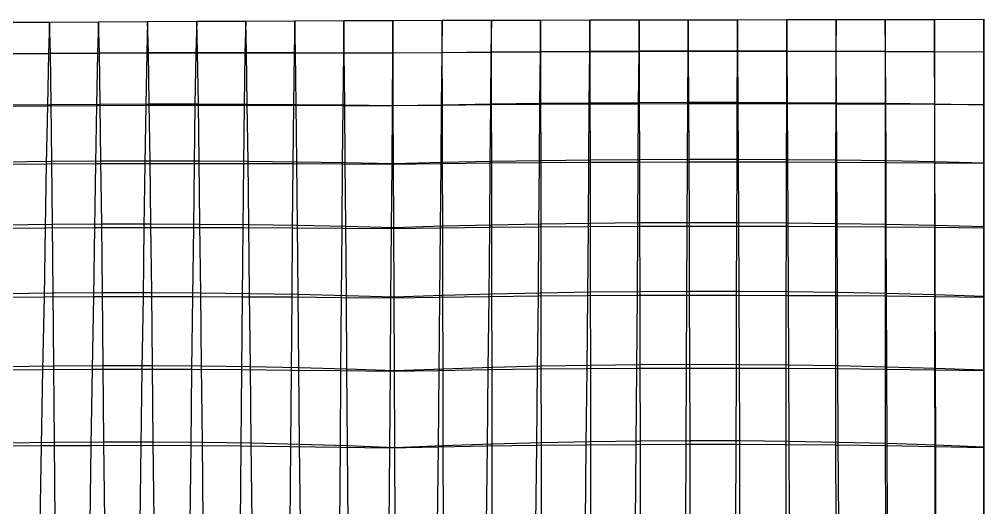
# Model space of a CAD drawing. Extents: x -429 to 429, y -1 to 209.
# Drawn here: x -40.07 to -0.01, y 188.8 to 209.07 of the extents above; entities that cross this region are included whole.
import ezdxf

# ---------------------------------------------------------------- set-up
doc = ezdxf.new("R2010")
doc.units = 0

msp = doc.modelspace()

# ---------------------------------------------------------------- linework, layer by layer
at = {"layer": 'default', "color": 5, "linetype": 'CONTINUOUS'}
for p, q in [((-40.851, 208.95, 1.682), (-38.813, 208.96, 1.542)), ((-38.813, 208.96, 1.542), (-38.858, 207.657, 1.017)), ((-38.813, 208.96, 1.542), (-36.775, 208.97, 1.402)), ((-36.775, 208.97, 1.402), (-36.819, 207.668, 0.867)), ((-36.775, 208.97, 1.402), (-34.738, 208.98, 1.261)), ((-34.738, 208.98, 1.261), (-34.778, 207.677, 0.736)), ((-34.738, 208.98, 1.261), (-32.7, 208.99, 1.121)), ((-32.7, 208.99, 1.121), (-32.736, 207.682, 0.623)), ((-32.7, 208.99, 1.121), (-30.662, 209, 0.981)), ((-30.662, 209, 0.981), (-30.694, 207.686, 0.528)), ((-30.662, 209, 0.981), (-28.624, 209.01, 0.841)), ((-28.624, 209.01, 0.841), (-28.65, 207.687, 0.451)), ((-28.624, 209.01, 0.841), (-26.586, 209.02, 0.701)), ((-26.586, 209.02, 0.701), (-26.606, 207.685, 0.392)), ((-26.586, 209.02, 0.701), (-24.548, 209.03, 0.561)), ((-24.548, 209.03, 0.561), (-24.562, 207.681, 0.352)), ((-24.548, 209.03, 0.561), (-24.562, 207.681, 0.352)), ((-24.548, 209.03, 0.561), (-22.503, 209.034, 0.514)), ((-22.503, 209.034, 0.514), (-22.52, 207.698, 0.205)), ((-22.503, 209.034, 0.514), (-20.458, 209.038, 0.467)), ((-20.458, 209.038, 0.467), (-20.476, 207.713, 0.077)), ((-20.458, 209.038, 0.467), (-18.413, 209.041, 0.421)), ((-18.413, 209.041, 0.421), (-18.432, 207.725, -0.034)), ((-18.413, 209.041, 0.421), (-16.368, 209.045, 0.374)), ((-16.368, 209.045, 0.374), (-16.386, 207.735, -0.126)), ((-16.368, 209.045, 0.374), (-14.323, 209.048, 0.327)), ((-14.323, 209.048, 0.327), (-14.34, 207.742, -0.2)), ((-14.323, 209.048, 0.327), (-12.278, 209.052, 0.28)), ((-12.278, 209.052, 0.28), (-12.293, 207.747, -0.256)), ((-12.278, 209.052, 0.28), (-10.233, 209.055, 0.234)), ((-10.233, 209.055, 0.234), (-10.246, 207.749, -0.294)), ((-10.233, 209.055, 0.234), (-8.188, 209.059, 0.187)), ((-8.188, 209.059, 0.187), (-8.198, 207.749, -0.313)), ((-8.188, 209.059, 0.187), (-6.143, 209.063, 0.14)), ((-6.143, 209.063, 0.14), (-6.151, 207.746, -0.314)), ((-6.143, 209.063, 0.14), (-4.098, 209.066, 0.093)), ((-4.098, 209.066, 0.093), (-4.103, 207.741, -0.298)), ((-4.098, 209.066, 0.093), (-2.053, 209.07, 0.047)), ((-2.053, 209.07, 0.047), (-2.055, 207.733, -0.263)), ((-2.053, 209.07, 0.047), (-0.008, 209.073)), ((-0.008, 209.073), (-0.008, 207.722, -0.21)), ((-40.896, 207.644, 1.184), (-38.858, 207.657, 1.017)), ((-38.858, 207.657, 1.017), (-38.905, 205.487, 0.537)), ((-38.858, 207.657, 1.017), (-36.819, 207.668, 0.867)), ((-36.819, 207.668, 0.867), (-36.863, 205.498, 0.382)), ((-36.819, 207.668, 0.867), (-34.778, 207.677, 0.736)), ((-34.778, 207.677, 0.736), (-34.819, 205.505, 0.256)), ((-34.778, 207.677, 0.736), (-32.736, 207.682, 0.623)), ((-32.736, 207.682, 0.623), (-32.773, 205.509, 0.16)), ((-32.736, 207.682, 0.623), (-30.694, 207.686, 0.528)), ((-30.694, 207.686, 0.528), (-30.726, 205.51, 0.093)), ((-30.694, 207.686, 0.528), (-28.65, 207.687, 0.451)), ((-28.65, 207.687, 0.451), (-28.678, 205.507, 0.055)), ((-28.65, 207.687, 0.451), (-26.606, 207.685, 0.392)), ((-26.606, 207.685, 0.392), (-26.63, 205.5, 0.047)), ((-26.606, 207.685, 0.392), (-24.562, 207.681, 0.352)), ((-24.562, 207.681, 0.352), (-24.582, 205.491, 0.069)), ((-24.562, 207.681, 0.352), (-24.582, 205.491, 0.069)), ((-24.562, 207.681, 0.352), (-22.52, 207.698, 0.205)), ((-22.52, 207.698, 0.205), (-22.542, 205.513, -0.14)), ((-22.52, 207.698, 0.205), (-20.476, 207.713, 0.077)), ((-20.476, 207.713, 0.077), (-20.499, 205.532, -0.319)), ((-20.476, 207.713, 0.077), (-18.432, 207.725, -0.034)), ((-18.432, 207.725, -0.034), (-18.454, 205.547, -0.469)), ((-18.432, 207.725, -0.034), (-16.386, 207.735, -0.126)), ((-16.386, 207.735, -0.126), (-16.407, 205.559, -0.59)), ((-16.386, 207.735, -0.126), (-14.34, 207.742, -0.2)), ((-14.34, 207.742, -0.2), (-14.358, 205.568, -0.681)), ((-14.34, 207.742, -0.2), (-12.293, 207.747, -0.256)), ((-12.293, 207.747, -0.256), (-12.308, 205.573, -0.743)), ((-12.293, 207.747, -0.256), (-10.246, 207.749, -0.294)), ((-10.246, 207.749, -0.294), (-10.258, 205.574, -0.775)), ((-10.246, 207.749, -0.294), (-8.198, 207.749, -0.313)), ((-8.198, 207.749, -0.313), (-8.207, 205.572, -0.778)), ((-8.198, 207.749, -0.313), (-6.151, 207.746, -0.314)), ((-6.151, 207.746, -0.314), (-6.156, 205.567, -0.751)), ((-6.151, 207.746, -0.314), (-4.103, 207.741, -0.298)), ((-4.103, 207.741, -0.298), (-4.106, 205.558, -0.694)), ((-4.103, 207.741, -0.298), (-2.055, 207.733, -0.263)), ((-2.055, 207.733, -0.263), (-2.056, 205.546, -0.609)), ((-2.055, 207.733, -0.263), (-0.008, 207.722, -0.21)), ((-0.008, 207.722, -0.21), (-0.008, 205.53, -0.493)), ((-22.542, 205.513, -0.14), (-20.499, 205.532, -0.319)), ((-20.499, 205.532, -0.319), (-20.521, 203.108, -0.667)), ((-20.499, 205.532, -0.319), (-18.454, 205.547, -0.469)), ((-18.454, 205.547, -0.469), (-18.474, 203.126, -0.848)), ((-18.454, 205.547, -0.469), (-16.407, 205.559, -0.59)), ((-16.407, 205.559, -0.59), (-16.425, 203.139, -0.991)), ((-16.407, 205.559, -0.59), (-14.358, 205.568, -0.681)), ((-14.358, 205.568, -0.681), (-14.374, 203.148, -1.095)), ((-14.358, 205.568, -0.681), (-12.308, 205.573, -0.743)), ((-12.308, 205.573, -0.743), (-12.32, 203.153, -1.161)), ((-12.308, 205.573, -0.743), (-10.258, 205.574, -0.775)), ((-10.258, 205.574, -0.775), (-10.266, 203.154, -1.189)), ((-10.258, 205.574, -0.775), (-8.207, 205.572, -0.778)), ((-8.207, 205.572, -0.778), (-8.212, 203.151, -1.178)), ((-8.207, 205.572, -0.778), (-6.156, 205.567, -0.751)), ((-6.156, 205.567, -0.751), (-6.158, 203.144, -1.129)), ((-6.156, 205.567, -0.751), (-4.106, 205.558, -0.694)), ((-4.106, 205.558, -0.694), (-2.056, 205.546, -0.609)), ((-4.106, 205.558, -0.694), (-4.106, 203.133, -1.042)), ((-2.056, 205.546, -0.609), (-0.008, 205.53, -0.493)), ((-2.056, 205.546, -0.609), (-2.056, 203.118, -0.916)), ((-0.008, 205.53, -0.493), (-0.008, 203.099, -0.752)), ((-40.945, 205.473, 0.722), (-38.905, 205.487, 0.537)), ((-38.905, 205.487, 0.537), (-38.947, 203.073, 0.125)), ((-38.905, 205.487, 0.537), (-36.863, 205.498, 0.382)), ((-36.863, 205.498, 0.382), (-36.902, 203.083, -0.035)), ((-36.863, 205.498, 0.382), (-34.819, 205.505, 0.256)), ((-34.819, 205.505, 0.256), (-34.854, 203.09, -0.157)), ((-34.819, 205.505, 0.256), (-32.773, 205.509, 0.16)), ((-32.773, 205.509, 0.16), (-32.804, 203.092, -0.24)), ((-32.773, 205.509, 0.16), (-30.726, 205.51, 0.093)), ((-30.726, 205.51, 0.093), (-30.753, 203.091, -0.285)), ((-30.726, 205.51, 0.093), (-28.678, 205.507, 0.055)), ((-28.678, 205.507, 0.055), (-28.702, 203.085, -0.292)), ((-28.678, 205.507, 0.055), (-26.63, 205.5, 0.047)), ((-26.63, 205.5, 0.047), (-26.651, 203.076, -0.26)), ((-26.63, 205.5, 0.047), (-24.582, 205.491, 0.069)), ((-24.582, 205.491, 0.069), (-24.601, 203.062, -0.19)), ((-24.582, 205.491, 0.069), (-24.601, 203.062, -0.19)), ((-24.582, 205.491, 0.069), (-22.542, 205.513, -0.14)), ((-22.542, 205.513, -0.14), (-22.563, 203.087, -0.447)), ((-20.521, 203.108, -0.667), (-18.474, 203.126, -0.848)), ((-18.474, 203.126, -0.848), (-18.497, 200.458, -1.228)), ((-18.474, 203.126, -0.848), (-16.425, 203.139, -0.991)), ((-16.425, 203.139, -0.991), (-16.445, 200.473, -1.39)), ((-16.425, 203.139, -0.991), (-14.374, 203.148, -1.095)), ((-14.374, 203.148, -1.095), (-14.39, 200.483, -1.506)), ((-14.374, 203.148, -1.095), (-12.32, 203.153, -1.161)), ((-12.32, 203.153, -1.161), (-12.334, 200.489, -1.577)), ((-12.32, 203.153, -1.161), (-10.266, 203.154, -1.189)), ((-10.266, 203.154, -1.189), (-10.276, 200.489, -1.601)), ((-10.266, 203.154, -1.189), (-8.212, 203.151, -1.178)), ((-8.212, 203.151, -1.178), (-8.218, 200.485, -1.579)), ((-8.212, 203.151, -1.178), (-6.158, 203.144, -1.129)), ((-6.158, 203.144, -1.129), (-6.161, 200.476, -1.51)), ((-6.158, 203.144, -1.129), (-4.106, 203.133, -1.042)), ((-4.106, 203.133, -1.042), (-4.107, 200.462, -1.396)), ((-4.106, 203.133, -1.042), (-2.056, 203.118, -0.916)), ((-2.056, 203.118, -0.916), (-0.008, 203.099, -0.752)), ((-2.056, 203.118, -0.916), (-2.056, 200.443, -1.236)), ((-40.989, 203.058, 0.323), (-38.947, 203.073, 0.125)), ((-38.947, 203.073, 0.125), (-38.991, 200.414, -0.285)), ((-38.947, 203.073, 0.125), (-36.902, 203.083, -0.035)), ((-36.902, 203.083, -0.035), (-36.943, 200.424, -0.449)), ((-36.902, 203.083, -0.035), (-34.854, 203.09, -0.157)), ((-34.854, 203.09, -0.157), (-34.891, 200.43, -0.567)), ((-34.854, 203.09, -0.157), (-32.804, 203.092, -0.24)), ((-32.804, 203.092, -0.24), (-32.837, 200.431, -0.639)), ((-32.804, 203.092, -0.24), (-30.753, 203.091, -0.285)), ((-30.753, 203.091, -0.285), (-30.782, 200.426, -0.665)), ((-30.753, 203.091, -0.285), (-28.702, 203.085, -0.292)), ((-28.702, 203.085, -0.292), (-28.728, 200.417, -0.645)), ((-28.702, 203.085, -0.292), (-26.651, 203.076, -0.26)), ((-26.651, 203.076, -0.26), (-26.674, 200.404, -0.579)), ((-26.651, 203.076, -0.26), (-24.601, 203.062, -0.19)), ((-24.601, 203.062, -0.19), (-24.622, 200.385, -0.467)), ((-24.601, 203.062, -0.19), (-24.622, 200.385, -0.467)), ((-24.601, 203.062, -0.19), (-22.563, 203.087, -0.447)), ((-22.563, 203.087, -0.447), (-22.586, 200.414, -0.766)), ((-22.563, 203.087, -0.447), (-20.521, 203.108, -0.667)), ((-20.521, 203.108, -0.667), (-20.544, 200.439, -1.02)), ((-0.008, 203.099, -0.752), (-0.008, 200.42, -1.03)), ((-41.036, 200.399, -0.075), (-38.991, 200.414, -0.285)), ((-38.991, 200.414, -0.285), (-39.04, 197.552, -0.72)), ((-38.991, 200.414, -0.285), (-36.943, 200.424, -0.449)), ((-36.943, 200.424, -0.449), (-36.987, 197.561, -0.888)), ((-36.943, 200.424, -0.449), (-34.891, 200.43, -0.567)), ((-34.891, 200.43, -0.567), (-34.931, 197.566, -1.002)), ((-34.891, 200.43, -0.567), (-32.837, 200.431, -0.639)), ((-32.837, 200.431, -0.639), (-32.873, 197.565, -1.063)), ((-32.837, 200.431, -0.639), (-30.782, 200.426, -0.665)), ((-30.782, 200.426, -0.665), (-30.813, 197.558, -1.07)), ((-30.782, 200.426, -0.665), (-28.728, 200.417, -0.645)), ((-28.728, 200.417, -0.645), (-28.755, 197.546, -1.023)), ((-28.728, 200.417, -0.645), (-26.674, 200.404, -0.579)), ((-26.674, 200.404, -0.579), (-26.698, 197.528, -0.922)), ((-26.674, 200.404, -0.579), (-24.622, 200.385, -0.467)), ((-24.622, 200.385, -0.467), (-24.645, 197.505, -0.768)), ((-24.622, 200.385, -0.467), (-24.645, 197.505, -0.768)), ((-24.622, 200.385, -0.467), (-22.586, 200.414, -0.766)), ((-22.586, 200.414, -0.766), (-22.612, 197.538, -1.11)), ((-22.586, 200.414, -0.766), (-20.544, 200.439, -1.02)), ((-20.544, 200.439, -1.02), (-20.57, 197.566, -1.399)), ((-20.544, 200.439, -1.02), (-18.497, 200.458, -1.228)), ((-18.497, 200.458, -1.228), (-18.522, 197.587, -1.634)), ((-18.497, 200.458, -1.228), (-16.445, 200.473, -1.39)), ((-16.445, 200.473, -1.39), (-16.468, 197.604, -1.815)), ((-16.445, 200.473, -1.39), (-14.39, 200.483, -1.506)), ((-14.39, 200.483, -1.506), (-14.41, 197.615, -1.943)), ((-14.39, 200.483, -1.506), (-12.334, 200.489, -1.577)), ((-12.334, 200.489, -1.577), (-12.349, 197.62, -2.018)), ((-12.334, 200.489, -1.577), (-10.276, 200.489, -1.601)), ((-10.276, 200.489, -1.601), (-10.287, 197.62, -2.038)), ((-10.276, 200.489, -1.601), (-8.218, 200.485, -1.579)), ((-8.218, 200.485, -1.579), (-8.225, 197.614, -2.004)), ((-8.218, 200.485, -1.579), (-6.161, 200.476, -1.51)), ((-6.161, 200.476, -1.51), (-6.165, 197.603, -1.917)), ((-6.161, 200.476, -1.51), (-4.107, 200.462, -1.396)), ((-4.107, 200.462, -1.396), (-4.108, 197.587, -1.775)), ((-4.107, 200.462, -1.396), (-2.056, 200.443, -1.236)), ((-2.056, 200.443, -1.236), (-0.008, 200.42, -1.03)), ((-2.056, 200.443, -1.236), (-2.055, 197.564, -1.58)), ((-0.008, 200.42, -1.03), (-0.008, 197.537, -1.332)), ((-41.087, 197.536, -0.498), (-39.04, 197.552, -0.72)), ((-39.04, 197.552, -0.72), (-39.101, 194.534, -1.293)), ((-39.04, 197.552, -0.72), (-36.987, 197.561, -0.888)), ((-36.987, 197.561, -0.888), (-37.041, 194.544, -1.469)), ((-36.987, 197.561, -0.888), (-34.931, 197.566, -1.002)), ((-34.931, 197.566, -1.002), (-34.977, 194.547, -1.577)), ((-34.931, 197.566, -1.002), (-32.873, 197.565, -1.063)), ((-32.873, 197.565, -1.063), (-32.911, 194.544, -1.615)), ((-32.873, 197.565, -1.063), (-30.813, 197.558, -1.07)), ((-30.813, 197.558, -1.07), (-30.844, 194.533, -1.583)), ((-30.813, 197.558, -1.07), (-28.755, 197.546, -1.023)), ((-28.755, 197.546, -1.023), (-28.78, 194.515, -1.482)), ((-28.755, 197.546, -1.023), (-26.698, 197.528, -0.922)), ((-26.698, 197.528, -0.922), (-26.721, 194.491, -1.311)), ((-26.698, 197.528, -0.922), (-24.645, 197.505, -0.768)), ((-24.645, 197.505, -0.768), (-22.612, 197.538, -1.11)), ((-22.612, 197.538, -1.11), (-22.644, 194.5, -1.499)), ((-22.612, 197.538, -1.11), (-20.57, 197.566, -1.399)), ((-20.57, 197.566, -1.399), (-20.606, 194.533, -1.857)), ((-20.57, 197.566, -1.399), (-18.522, 197.587, -1.634)), ((-18.522, 197.587, -1.634), (-18.557, 194.559, -2.147)), ((-18.522, 197.587, -1.634), (-16.468, 197.604, -1.815)), ((-16.468, 197.604, -1.815), (-16.499, 194.578, -2.368)), ((-16.468, 197.604, -1.815), (-14.41, 197.615, -1.943)), ((-14.41, 197.615, -1.943), (-14.435, 194.591, -2.519)), ((-14.41, 197.615, -1.943), (-12.349, 197.62, -2.018)), ((-12.349, 197.62, -2.018), (-12.367, 194.597, -2.601)), ((-12.349, 197.62, -2.018), (-10.287, 197.62, -2.038)), ((-10.287, 197.62, -2.038), (-10.297, 194.596, -2.614)), ((-10.287, 197.62, -2.038), (-8.225, 197.614, -2.004)), ((-8.225, 197.614, -2.004), (-8.229, 194.588, -2.557)), ((-8.225, 197.614, -2.004), (-6.165, 197.603, -1.917)), ((-6.165, 197.603, -1.917), (-4.108, 197.587, -1.775)), ((-6.165, 197.603, -1.917), (-6.163, 194.573, -2.43)), ((-4.108, 197.587, -1.775), (-2.055, 197.564, -1.58)), ((-4.108, 197.587, -1.775), (-4.103, 194.552, -2.235)), ((-2.055, 197.564, -1.58), (-0.008, 197.537, -1.332)), ((-2.055, 197.564, -1.58), (-2.051, 194.524, -1.97)), ((-0.008, 197.537, -1.332), (-0.008, 194.489, -1.636)), ((-24.645, 197.505, -0.768), (-24.669, 194.46, -1.072)), ((-24.645, 197.505, -0.768), (-24.669, 194.46, -1.072)), ((-41.153, 194.518, -1.047), (-39.101, 194.534, -1.293)), ((-39.101, 194.534, -1.293), (-39.16, 191.378, -1.824)), ((-39.101, 194.534, -1.293), (-37.041, 194.544, -1.469)), ((-37.041, 194.544, -1.469), (-37.093, 191.387, -2.008)), ((-37.041, 194.544, -1.469), (-34.977, 194.547, -1.577)), ((-34.977, 194.547, -1.577), (-35.021, 191.389, -2.109)), ((-34.977, 194.547, -1.577), (-32.911, 194.544, -1.615)), ((-32.911, 194.544, -1.615), (-32.946, 191.383, -2.128)), ((-32.911, 194.544, -1.615), (-30.844, 194.533, -1.583)), ((-30.844, 194.533, -1.583), (-30.873, 191.368, -2.064)), ((-30.844, 194.533, -1.583), (-28.78, 194.515, -1.482)), ((-28.78, 194.515, -1.482), (-28.804, 191.346, -1.918)), ((-28.78, 194.515, -1.482), (-26.721, 194.491, -1.311)), ((-26.721, 194.491, -1.311), (-26.743, 191.316, -1.689)), ((-26.721, 194.491, -1.311), (-24.669, 194.46, -1.072)), ((-24.669, 194.46, -1.072), (-24.693, 191.278, -1.378)), ((-24.669, 194.46, -1.072), (-24.693, 191.278, -1.378)), ((-24.669, 194.46, -1.072), (-22.644, 194.5, -1.499)), ((-22.644, 194.5, -1.499), (-22.676, 191.324, -1.876)), ((-22.644, 194.5, -1.499), (-20.606, 194.533, -1.857)), ((-20.606, 194.533, -1.857), (-20.641, 191.361, -2.292)), ((-20.606, 194.533, -1.857), (-18.557, 194.559, -2.147)), ((-18.557, 194.559, -2.147), (-18.591, 191.391, -2.628)), ((-18.557, 194.559, -2.147), (-16.499, 194.578, -2.368)), ((-16.499, 194.578, -2.368), (-16.529, 191.413, -2.881)), ((-16.499, 194.578, -2.368), (-14.435, 194.591, -2.519)), ((-14.435, 194.591, -2.519), (-14.459, 191.427, -3.053)), ((-14.435, 194.591, -2.519), (-12.367, 194.597, -2.601)), ((-12.367, 194.597, -2.601), (-12.384, 191.433, -3.142)), ((-12.367, 194.597, -2.601), (-10.297, 194.596, -2.614)), ((-10.297, 194.596, -2.614), (-10.306, 191.431, -3.148)), ((-10.297, 194.596, -2.614), (-8.229, 194.588, -2.557)), ((-8.229, 194.588, -2.557), (-8.23, 191.422, -3.071)), ((-8.229, 194.588, -2.557), (-6.163, 194.573, -2.43)), ((-6.163, 194.573, -2.43), (-4.103, 194.552, -2.235)), ((-6.163, 194.573, -2.43), (-6.159, 191.404, -2.912)), ((-4.103, 194.552, -2.235), (-2.051, 194.524, -1.97)), ((-4.103, 194.552, -2.235), (-4.097, 191.378, -2.671)), ((-2.051, 194.524, -1.97), (-0.008, 194.489, -1.636)), ((-2.051, 194.524, -1.97), (-2.045, 191.345, -2.348)), ((-0.008, 194.489, -1.636), (-0.008, 191.304, -1.943)), ((-41.217, 191.36, -1.558), (-39.16, 191.378, -1.824)), ((-39.16, 191.378, -1.824), (-39.218, 188.143, -2.339)), ((-39.16, 191.378, -1.824), (-37.093, 191.387, -2.008)), ((-37.093, 191.387, -2.008), (-37.144, 188.152, -2.53)), ((-37.093, 191.387, -2.008), (-35.021, 191.389, -2.109)), ((-35.021, 191.389, -2.109), (-35.063, 188.153, -2.626)), ((-35.021, 191.389, -2.109), (-32.946, 191.383, -2.128)), ((-32.946, 191.383, -2.128), (-32.981, 188.144, -2.627)), ((-32.946, 191.383, -2.128), (-30.873, 191.368, -2.064)), ((-30.873, 191.368, -2.064), (-30.901, 188.126, -2.534)), ((-30.873, 191.368, -2.064), (-28.804, 191.346, -1.918)), ((-28.804, 191.346, -1.918), (-28.827, 188.098, -2.347)), ((-28.804, 191.346, -1.918), (-26.743, 191.316, -1.689)), ((-26.743, 191.316, -1.689), (-26.765, 188.062, -2.065)), ((-26.743, 191.316, -1.689), (-24.693, 191.278, -1.378)), ((-24.693, 191.278, -1.378), (-24.718, 188.017, -1.69)), ((-24.693, 191.278, -1.378), (-24.718, 188.017, -1.69)), ((-24.693, 191.278, -1.378), (-22.676, 191.324, -1.876)), ((-22.676, 191.324, -1.876), (-22.709, 188.069, -2.251)), ((-22.676, 191.324, -1.876), (-20.641, 191.361, -2.292)), ((-20.641, 191.361, -2.292), (-20.677, 188.111, -2.721)), ((-20.641, 191.361, -2.292), (-18.591, 191.391, -2.628)), ((-18.591, 191.391, -2.628), (-18.626, 188.145, -3.098)), ((-18.591, 191.391, -2.628), (-16.529, 191.413, -2.881)), ((-16.529, 191.413, -2.881), (-16.56, 188.17, -3.381)), ((-16.529, 191.413, -2.881), (-14.459, 191.427, -3.053)), ((-14.459, 191.427, -3.053), (-14.483, 188.185, -3.57)), ((-14.459, 191.427, -3.053), (-12.384, 191.433, -3.142)), ((-12.384, 191.433, -3.142), (-12.4, 188.192, -3.665)), ((-12.384, 191.433, -3.142), (-10.306, 191.431, -3.148)), ((-10.306, 191.431, -3.148), (-10.315, 188.189, -3.666)), ((-10.306, 191.431, -3.148), (-8.23, 191.422, -3.071)), ((-8.23, 191.422, -3.071), (-8.232, 188.177, -3.572)), ((-8.23, 191.422, -3.071), (-6.159, 191.404, -2.912)), ((-6.159, 191.404, -2.912), (-4.097, 191.378, -2.671)), ((-6.159, 191.404, -2.912), (-6.155, 188.156, -3.383)), ((-4.097, 191.378, -2.671), (-2.045, 191.345, -2.348)), ((-4.097, 191.378, -2.671), (-4.09, 188.126, -3.101)), ((-2.045, 191.345, -2.348), (-0.008, 191.304, -1.943)), ((-2.045, 191.345, -2.348), (-2.039, 188.087, -2.725)), ((-0.008, 191.304, -1.943), (-0.008, 188.039, -2.256))]:
    msp.add_line(p, q, dxfattribs=at)
at = {"layer": 'default', "color": 3, "linetype": 'CONTINUOUS'}
for p, q in [((-40.851, 208.95, 1.682), (-38.813, 208.96, 1.542)), ((-38.813, 208.96, 1.542), (-36.775, 208.97, 1.402)), ((-38.779, 207.672, 2.15), (-38.813, 208.96, 1.542)), ((-36.775, 208.97, 1.402), (-34.738, 208.98, 1.261)), ((-36.739, 207.684, 2.022), (-36.775, 208.97, 1.402)), ((-34.738, 208.98, 1.261), (-32.7, 208.99, 1.121)), ((-34.701, 207.692, 1.87), (-34.738, 208.98, 1.261)), ((-32.7, 208.99, 1.121), (-30.662, 209, 0.981)), ((-32.664, 207.696, 1.694), (-32.7, 208.99, 1.121)), ((-30.662, 209, 0.981), (-28.624, 209.01, 0.841)), ((-30.63, 207.696, 1.493), (-30.662, 209, 0.981)), ((-28.624, 209.01, 0.841), (-26.586, 209.02, 0.701)), ((-28.599, 207.693, 1.269), (-28.624, 209.01, 0.841)), ((-26.586, 209.02, 0.701), (-24.548, 209.03, 0.561)), ((-26.57, 207.686, 1.022), (-26.586, 209.02, 0.701)), ((-24.548, 209.03, 0.561), (-22.503, 209.034, 0.514)), ((-24.544, 207.676, 0.75), (-24.548, 209.03, 0.561)), ((-24.544, 207.676, 0.75), (-24.548, 209.03, 0.561)), ((-22.503, 209.034, 0.514), (-20.458, 209.038, 0.467)), ((-22.499, 207.7, 0.836), (-22.503, 209.034, 0.514)), ((-20.458, 209.038, 0.467), (-18.413, 209.041, 0.421)), ((-20.453, 207.72, 0.897), (-20.458, 209.038, 0.467)), ((-18.413, 209.041, 0.421), (-16.368, 209.045, 0.374)), ((-18.406, 207.736, 0.935), (-18.413, 209.041, 0.421)), ((-16.368, 209.045, 0.374), (-14.323, 209.048, 0.327)), ((-16.359, 207.749, 0.949), (-16.368, 209.045, 0.374)), ((-14.323, 209.048, 0.327), (-12.278, 209.052, 0.28)), ((-14.312, 207.758, 0.938), (-14.323, 209.048, 0.327)), ((-12.278, 209.052, 0.28), (-10.233, 209.055, 0.234)), ((-12.266, 207.763, 0.903), (-12.278, 209.052, 0.28)), ((-10.233, 209.055, 0.234), (-8.188, 209.059, 0.187)), ((-10.22, 207.765, 0.844), (-10.233, 209.055, 0.234)), ((-8.188, 209.059, 0.187), (-6.143, 209.063, 0.14)), ((-8.175, 207.763, 0.762), (-8.188, 209.059, 0.187)), ((-6.143, 209.063, 0.14), (-4.098, 209.066, 0.093)), ((-6.131, 207.757, 0.655), (-6.143, 209.063, 0.14)), ((-4.098, 209.066, 0.093), (-2.053, 209.07, 0.047)), ((-4.088, 207.747, 0.524), (-4.098, 209.066, 0.093)), ((-2.053, 209.07, 0.047), (-0.008, 209.073)), ((-2.047, 207.734, 0.368), (-2.053, 209.07, 0.047)), ((-0.008, 207.717, 0.189), (-0.008, 209.073)), ((-40.821, 207.657, 2.254), (-38.779, 207.672, 2.15)), ((-38.779, 207.672, 2.15), (-36.739, 207.684, 2.022)), ((-38.75, 205.542, 2.763), (-38.779, 207.672, 2.15)), ((-36.739, 207.684, 2.022), (-34.701, 207.692, 1.87)), ((-36.707, 205.555, 2.642), (-36.739, 207.684, 2.022)), ((-34.701, 207.692, 1.87), (-32.664, 207.696, 1.694)), ((-34.668, 205.561, 2.483), (-34.701, 207.692, 1.87)), ((-32.664, 207.696, 1.694), (-30.63, 207.696, 1.493)), ((-32.631, 205.56, 2.285), (-32.664, 207.696, 1.694)), ((-30.63, 207.696, 1.493), (-28.599, 207.693, 1.269)), ((-30.599, 205.552, 2.048), (-30.63, 207.696, 1.493)), ((-28.599, 207.693, 1.269), (-26.57, 207.686, 1.022)), ((-28.572, 205.538, 1.772), (-28.599, 207.693, 1.269)), ((-26.57, 207.686, 1.022), (-24.544, 207.676, 0.75)), ((-26.551, 205.517, 1.458), (-26.57, 207.686, 1.022)), ((-24.544, 207.676, 0.75), (-22.499, 207.7, 0.836)), ((-24.536, 205.489, 1.106), (-24.544, 207.676, 0.75)), ((-24.536, 205.489, 1.106), (-24.544, 207.676, 0.75)), ((-22.499, 207.7, 0.836), (-20.453, 207.72, 0.897)), ((-22.494, 205.529, 1.273), (-22.499, 207.7, 0.836)), ((-20.453, 207.72, 0.897), (-18.406, 207.736, 0.935)), ((-20.448, 205.563, 1.402), (-20.453, 207.72, 0.897)), ((-18.406, 207.736, 0.935), (-16.359, 207.749, 0.949)), ((-18.401, 205.59, 1.491), (-18.406, 207.736, 0.935)), ((-16.359, 207.749, 0.949), (-14.312, 207.758, 0.938)), ((-16.353, 205.61, 1.542), (-16.359, 207.749, 0.949)), ((-14.312, 207.758, 0.938), (-12.266, 207.763, 0.903)), ((-14.304, 205.623, 1.554), (-14.312, 207.758, 0.938)), ((-12.266, 207.763, 0.903), (-10.22, 207.765, 0.844)), ((-12.255, 205.63, 1.526), (-12.266, 207.763, 0.903)), ((-10.22, 207.765, 0.844), (-8.175, 207.763, 0.762)), ((-10.207, 205.63, 1.46), (-10.22, 207.765, 0.844)), ((-8.175, 207.763, 0.762), (-6.131, 207.757, 0.655)), ((-8.161, 205.623, 1.355), (-8.175, 207.763, 0.762)), ((-6.131, 207.757, 0.655), (-4.088, 207.747, 0.524)), ((-6.117, 205.61, 1.211), (-6.131, 207.757, 0.655)), ((-4.088, 207.747, 0.524), (-2.047, 207.734, 0.368)), ((-4.077, 205.589, 1.028), (-4.088, 207.747, 0.524)), ((-2.047, 207.734, 0.368), (-0.008, 207.717, 0.189)), ((-2.04, 205.562, 0.806), (-2.047, 207.734, 0.368)), ((-0.008, 205.528, 0.546), (-0.008, 207.717, 0.189)), ((-40.795, 205.523, 2.845), (-38.75, 205.542, 2.763)), ((-38.75, 205.542, 2.763), (-36.707, 205.555, 2.642)), ((-38.723, 203.182, 3.398), (-38.75, 205.542, 2.763)), ((-36.707, 205.555, 2.642), (-34.668, 205.561, 2.483)), ((-36.678, 203.195, 3.283), (-36.707, 205.555, 2.642)), ((-34.668, 205.561, 2.483), (-32.631, 205.56, 2.285)), ((-34.636, 203.199, 3.118), (-34.668, 205.561, 2.483)), ((-32.631, 205.56, 2.285), (-30.599, 205.552, 2.048)), ((-32.599, 203.194, 2.902), (-32.631, 205.56, 2.285)), ((-30.599, 205.552, 2.048), (-28.572, 205.538, 1.772)), ((-30.569, 203.18, 2.637), (-30.599, 205.552, 2.048)), ((-28.572, 205.538, 1.772), (-26.551, 205.517, 1.458)), ((-28.545, 203.156, 2.322), (-28.572, 205.538, 1.772)), ((-24.536, 205.489, 1.106), (-22.494, 205.529, 1.273)), ((-22.494, 205.529, 1.273), (-20.448, 205.563, 1.402)), ((-22.487, 203.136, 1.774), (-22.494, 205.529, 1.273)), ((-20.448, 205.563, 1.402), (-18.401, 205.59, 1.491)), ((-20.444, 203.18, 1.954), (-20.448, 205.563, 1.402)), ((-18.401, 205.59, 1.491), (-16.353, 205.61, 1.542)), ((-18.397, 203.215, 2.083), (-18.401, 205.59, 1.491)), ((-16.353, 205.61, 1.542), (-14.304, 205.623, 1.554)), ((-16.348, 203.241, 2.162), (-16.353, 205.61, 1.542)), ((-14.304, 205.623, 1.554), (-12.255, 205.63, 1.526)), ((-14.297, 203.258, 2.191), (-14.304, 205.623, 1.554)), ((-12.255, 205.63, 1.526), (-10.207, 205.63, 1.46)), ((-12.246, 203.266, 2.169), (-12.255, 205.63, 1.526)), ((-10.207, 205.63, 1.46), (-8.161, 205.623, 1.355)), ((-10.196, 203.264, 2.097), (-10.207, 205.63, 1.46)), ((-8.161, 205.623, 1.355), (-6.117, 205.61, 1.211)), ((-8.149, 203.254, 1.975), (-8.161, 205.623, 1.355)), ((-6.117, 205.61, 1.211), (-4.077, 205.589, 1.028)), ((-6.105, 203.234, 1.803), (-6.117, 205.61, 1.211)), ((-4.077, 205.589, 1.028), (-2.04, 205.562, 0.806)), ((-4.066, 203.205, 1.58), (-4.077, 205.589, 1.028)), ((-2.04, 205.562, 0.806), (-0.008, 205.528, 0.546)), ((-2.034, 203.167, 1.307), (-2.04, 205.562, 0.806)), ((-0.008, 203.12, 0.985), (-0.008, 205.528, 0.546)), ((-26.551, 205.517, 1.458), (-24.536, 205.489, 1.106)), ((-26.53, 203.124, 1.958), (-26.551, 205.517, 1.458)), ((-24.524, 203.083, 1.544), (-24.536, 205.489, 1.106)), ((-24.524, 203.083, 1.544), (-24.536, 205.489, 1.106)), ((-40.77, 203.159, 3.463), (-38.723, 203.182, 3.398)), ((-38.723, 203.182, 3.398), (-36.678, 203.195, 3.283)), ((-38.694, 200.563, 4.055), (-38.723, 203.182, 3.398)), ((-36.678, 203.195, 3.283), (-34.636, 203.199, 3.118)), ((-36.647, 200.577, 3.945), (-36.678, 203.195, 3.283)), ((-34.636, 203.199, 3.118), (-32.599, 203.194, 2.902)), ((-34.603, 200.579, 3.775), (-34.636, 203.199, 3.118)), ((-32.599, 203.194, 2.902), (-30.569, 203.18, 2.637)), ((-32.566, 200.571, 3.544), (-32.599, 203.194, 2.902)), ((-30.569, 203.18, 2.637), (-28.545, 203.156, 2.322)), ((-30.536, 200.552, 3.253), (-30.569, 203.18, 2.637)), ((-28.545, 203.156, 2.322), (-26.53, 203.124, 1.958)), ((-28.516, 200.523, 2.902), (-28.545, 203.156, 2.322)), ((-26.53, 203.124, 1.958), (-24.524, 203.083, 1.544)), ((-26.507, 200.482, 2.492), (-26.53, 203.124, 1.958)), ((-24.524, 203.083, 1.544), (-22.487, 203.136, 1.774)), ((-22.487, 203.136, 1.774), (-20.444, 203.18, 1.954)), ((-22.48, 200.493, 2.309), (-22.487, 203.136, 1.774)), ((-20.444, 203.18, 1.954), (-18.397, 203.215, 2.083)), ((-20.439, 200.545, 2.535), (-20.444, 203.18, 1.954)), ((-18.397, 203.215, 2.083), (-16.348, 203.241, 2.162)), ((-18.393, 200.585, 2.701), (-18.397, 203.215, 2.083)), ((-16.348, 203.241, 2.162), (-14.297, 203.258, 2.191)), ((-16.343, 200.615, 2.806), (-16.348, 203.241, 2.162)), ((-14.297, 203.258, 2.191), (-12.246, 203.266, 2.169)), ((-14.29, 200.634, 2.85), (-14.297, 203.258, 2.191)), ((-12.246, 203.266, 2.169), (-10.196, 203.264, 2.097)), ((-12.236, 200.643, 2.834), (-12.246, 203.266, 2.169)), ((-10.196, 203.264, 2.097), (-8.149, 203.254, 1.975)), ((-10.184, 200.64, 2.757), (-10.196, 203.264, 2.097)), ((-8.149, 203.254, 1.975), (-6.105, 203.234, 1.803)), ((-8.135, 200.627, 2.619), (-8.149, 203.254, 1.975)), ((-6.105, 203.234, 1.803), (-4.066, 203.205, 1.58)), ((-6.092, 200.603, 2.421), (-6.105, 203.234, 1.803)), ((-4.066, 203.205, 1.58), (-2.034, 203.167, 1.307)), ((-4.055, 200.568, 2.162), (-4.066, 203.205, 1.58)), ((-2.034, 203.167, 1.307), (-0.008, 203.12, 0.985)), ((-2.026, 200.522, 1.843), (-2.034, 203.167, 1.307)), ((-0.008, 200.466, 1.465), (-0.008, 203.12, 0.985)), ((-24.512, 200.431, 2.023), (-24.524, 203.083, 1.544)), ((-24.512, 200.431, 2.023), (-24.524, 203.083, 1.544)), ((-40.744, 200.539, 4.104), (-38.694, 200.563, 4.055)), ((-38.694, 200.563, 4.055), (-36.647, 200.577, 3.945)), ((-38.665, 197.715, 4.726), (-38.694, 200.563, 4.055)), ((-36.647, 200.577, 3.945), (-34.603, 200.579, 3.775)), ((-36.615, 197.728, 4.621), (-36.647, 200.577, 3.945)), ((-34.603, 200.579, 3.775), (-32.566, 200.571, 3.544)), ((-34.569, 197.73, 4.445), (-34.603, 200.579, 3.775)), ((-32.566, 200.571, 3.544), (-30.536, 200.552, 3.253)), ((-32.531, 197.718, 4.2), (-32.566, 200.571, 3.544)), ((-30.536, 200.552, 3.253), (-28.516, 200.523, 2.902)), ((-30.502, 197.695, 3.886), (-30.536, 200.552, 3.253)), ((-28.516, 200.523, 2.902), (-26.507, 200.482, 2.492)), ((-28.486, 197.659, 3.502), (-28.516, 200.523, 2.902)), ((-26.507, 200.482, 2.492), (-24.512, 200.431, 2.023)), ((-26.484, 197.611, 3.05), (-26.507, 200.482, 2.492)), ((-24.512, 200.431, 2.023), (-22.48, 200.493, 2.309)), ((-24.499, 197.551, 2.53), (-24.512, 200.431, 2.023)), ((-24.499, 197.551, 2.53), (-24.512, 200.431, 2.023)), ((-22.48, 200.493, 2.309), (-20.439, 200.545, 2.535)), ((-22.472, 197.621, 2.868), (-22.48, 200.493, 2.309)), ((-20.439, 200.545, 2.535), (-18.393, 200.585, 2.701)), ((-20.434, 197.679, 3.137), (-20.439, 200.545, 2.535)), ((-18.393, 200.585, 2.701), (-16.343, 200.615, 2.806)), ((-18.388, 197.725, 3.336), (-18.393, 200.585, 2.701)), ((-16.343, 200.615, 2.806), (-14.29, 200.634, 2.85)), ((-16.337, 197.759, 3.465), (-16.343, 200.615, 2.806)), ((-14.29, 200.634, 2.85), (-12.236, 200.643, 2.834)), ((-14.281, 197.78, 3.524), (-14.29, 200.634, 2.85)), ((-12.236, 200.643, 2.834), (-10.184, 200.64, 2.757)), ((-12.225, 197.789, 3.512), (-12.236, 200.643, 2.834)), ((-10.184, 200.64, 2.757), (-8.135, 200.627, 2.619)), ((-10.171, 197.785, 3.43), (-10.184, 200.64, 2.757)), ((-8.135, 200.627, 2.619), (-6.092, 200.603, 2.421)), ((-8.12, 197.769, 3.278), (-8.135, 200.627, 2.619)), ((-6.092, 200.603, 2.421), (-4.055, 200.568, 2.162)), ((-6.076, 197.741, 3.056), (-6.092, 200.603, 2.421)), ((-4.055, 200.568, 2.162), (-2.026, 200.522, 1.843)), ((-4.042, 197.701, 2.764), (-4.055, 200.568, 2.162)), ((-2.026, 200.522, 1.843), (-0.008, 200.466, 1.465)), ((-2.018, 197.648, 2.403), (-2.026, 200.522, 1.843)), ((-0.008, 197.583, 1.972), (-0.008, 200.466, 1.465)), ((-40.718, 197.689, 4.761), (-38.665, 197.715, 4.726)), ((-38.665, 197.715, 4.726), (-36.615, 197.728, 4.621)), ((-38.636, 194.686, 5.418), (-38.665, 197.715, 4.726)), ((-36.615, 197.728, 4.621), (-34.569, 197.73, 4.445)), ((-36.583, 194.7, 5.318), (-36.615, 197.728, 4.621)), ((-34.569, 197.73, 4.445), (-32.531, 197.718, 4.2)), ((-34.535, 194.699, 5.138), (-34.569, 197.73, 4.445)), ((-32.531, 197.718, 4.2), (-30.502, 197.695, 3.886)), ((-32.496, 194.685, 4.88), (-32.531, 197.718, 4.2)), ((-30.502, 197.695, 3.886), (-28.486, 197.659, 3.502)), ((-30.468, 194.657, 4.543), (-30.502, 197.695, 3.886)), ((-28.486, 197.659, 3.502), (-26.484, 197.611, 3.05)), ((-28.455, 194.615, 4.129), (-28.486, 197.659, 3.502)), ((-26.484, 197.611, 3.05), (-24.499, 197.551, 2.53)), ((-26.46, 194.559, 3.637), (-26.484, 197.611, 3.05)), ((-24.499, 197.551, 2.53), (-22.472, 197.621, 2.868)), ((-24.485, 194.49, 3.069), (-24.499, 197.551, 2.53)), ((-24.485, 194.49, 3.069), (-24.499, 197.551, 2.53)), ((-22.472, 197.621, 2.868), (-20.434, 197.679, 3.137)), ((-22.465, 194.568, 3.456), (-22.472, 197.621, 2.868)), ((-20.434, 197.679, 3.137), (-18.388, 197.725, 3.336)), ((-20.43, 194.633, 3.765), (-20.434, 197.679, 3.137)), ((-18.388, 197.725, 3.336), (-16.337, 197.759, 3.465)), ((-18.385, 194.684, 3.995), (-18.388, 197.725, 3.336)), ((-16.337, 197.759, 3.465), (-14.281, 197.78, 3.524)), ((-16.332, 194.722, 4.147), (-16.337, 197.759, 3.465)), ((-14.281, 197.78, 3.524), (-12.225, 197.789, 3.512)), ((-14.274, 194.745, 4.219), (-14.281, 197.78, 3.524)), ((-12.225, 197.789, 3.512), (-10.171, 197.785, 3.43)), ((-12.215, 194.754, 4.212), (-12.225, 197.789, 3.512)), ((-10.171, 197.785, 3.43), (-8.12, 197.769, 3.278)), ((-10.158, 194.75, 4.125), (-10.171, 197.785, 3.43)), ((-8.12, 197.769, 3.278), (-6.076, 197.741, 3.056)), ((-8.106, 194.731, 3.96), (-8.12, 197.769, 3.278)), ((-6.076, 197.741, 3.056), (-4.042, 197.701, 2.764)), ((-6.062, 194.699, 3.715), (-6.076, 197.741, 3.056)), ((-4.042, 197.701, 2.764), (-2.018, 197.648, 2.403)), ((-4.029, 194.653, 3.392), (-4.042, 197.701, 2.764)), ((-2.018, 197.648, 2.403), (-0.008, 197.583, 1.972)), ((-2.01, 194.593, 2.991), (-2.018, 197.648, 2.403)), ((-0.008, 194.519, 2.513), (-0.008, 197.583, 1.972)), ((-18.385, 194.684, 3.995), (-16.332, 194.722, 4.147)), ((-16.332, 194.722, 4.147), (-14.274, 194.745, 4.219)), ((-16.327, 191.552, 4.835), (-16.332, 194.722, 4.147)), ((-14.274, 194.745, 4.219), (-12.215, 194.754, 4.212)), ((-14.267, 191.577, 4.92), (-14.274, 194.745, 4.219)), ((-12.215, 194.754, 4.212), (-10.158, 194.75, 4.125)), ((-12.205, 191.587, 4.917), (-12.215, 194.754, 4.212)), ((-10.158, 194.75, 4.125), (-8.106, 194.731, 3.96)), ((-10.145, 191.582, 4.826), (-10.158, 194.75, 4.125)), ((-8.106, 194.731, 3.96), (-6.062, 194.699, 3.715)), ((-8.091, 191.561, 4.648), (-8.106, 194.731, 3.96)), ((-40.692, 194.659, 5.44), (-38.636, 194.686, 5.418)), ((-38.636, 194.686, 5.418), (-36.583, 194.7, 5.318)), ((-38.608, 191.525, 6.116), (-38.636, 194.686, 5.418)), ((-36.583, 194.7, 5.318), (-34.535, 194.699, 5.138)), ((-36.552, 191.539, 6.02), (-36.583, 194.7, 5.318)), ((-34.535, 194.699, 5.138), (-32.496, 194.685, 4.88)), ((-34.502, 191.537, 5.836), (-34.535, 194.699, 5.138)), ((-32.496, 194.685, 4.88), (-30.468, 194.657, 4.543)), ((-32.461, 191.52, 5.565), (-32.496, 194.685, 4.88)), ((-30.468, 194.657, 4.543), (-28.455, 194.615, 4.129)), ((-30.434, 191.488, 5.209), (-30.468, 194.657, 4.543)), ((-28.455, 194.615, 4.129), (-26.46, 194.559, 3.637)), ((-28.424, 191.44, 4.766), (-28.455, 194.615, 4.129)), ((-26.46, 194.559, 3.637), (-24.485, 194.49, 3.069)), ((-26.435, 191.378, 4.239), (-26.46, 194.559, 3.637)), ((-24.485, 194.49, 3.069), (-22.465, 194.568, 3.456)), ((-24.471, 191.301, 3.628), (-24.485, 194.49, 3.069)), ((-24.471, 191.301, 3.628), (-24.485, 194.49, 3.069)), ((-22.465, 194.568, 3.456), (-20.43, 194.633, 3.765)), ((-22.457, 191.386, 4.06), (-22.465, 194.568, 3.456)), ((-20.43, 194.633, 3.765), (-18.385, 194.684, 3.995)), ((-20.425, 191.457, 4.405), (-20.43, 194.633, 3.765)), ((-18.381, 191.512, 4.664), (-18.385, 194.684, 3.995)), ((-6.062, 194.699, 3.715), (-4.029, 194.653, 3.392)), ((-6.047, 191.525, 4.384), (-6.062, 194.699, 3.715)), ((-4.029, 194.653, 3.392), (-2.01, 194.593, 2.991)), ((-4.016, 191.474, 4.032), (-4.029, 194.653, 3.392)), ((-2.01, 194.593, 2.991), (-0.008, 194.519, 2.513)), ((-2.002, 191.408, 3.595), (-2.01, 194.593, 2.991)), ((-0.008, 191.327, 3.073), (-0.008, 194.519, 2.513)), ((-40.666, 191.496, 6.126), (-38.608, 191.525, 6.116)), ((-38.608, 191.525, 6.116), (-36.552, 191.539, 6.02)), ((-38.58, 188.272, 6.82), (-38.608, 191.525, 6.116)), ((-36.552, 191.539, 6.02), (-34.502, 191.537, 5.836)), ((-36.52, 188.285, 6.727), (-36.552, 191.539, 6.02)), ((-34.502, 191.537, 5.836), (-32.461, 191.52, 5.565)), ((-34.468, 188.282, 6.539), (-34.502, 191.537, 5.836)), ((-32.461, 191.52, 5.565), (-30.434, 191.488, 5.209)), ((-32.426, 188.263, 6.257), (-32.461, 191.52, 5.565)), ((-20.425, 191.457, 4.405), (-18.381, 191.512, 4.664)), ((-18.381, 191.512, 4.664), (-16.327, 191.552, 4.835)), ((-18.377, 188.248, 5.338), (-18.381, 191.512, 4.664)), ((-16.327, 191.552, 4.835), (-14.267, 191.577, 4.92)), ((-16.322, 188.291, 5.529), (-16.327, 191.552, 4.835)), ((-14.267, 191.577, 4.92), (-12.205, 191.587, 4.917)), ((-14.26, 188.318, 5.626), (-14.267, 191.577, 4.92)), ((-12.205, 191.587, 4.917), (-10.145, 191.582, 4.826)), ((-12.195, 188.328, 5.627), (-12.205, 191.587, 4.917)), ((-10.145, 191.582, 4.826), (-8.091, 191.561, 4.648)), ((-10.132, 188.322, 5.532), (-10.145, 191.582, 4.826)), ((-8.091, 191.561, 4.648), (-6.047, 191.525, 4.384)), ((-8.076, 188.299, 5.342), (-8.091, 191.561, 4.648)), ((-6.047, 191.525, 4.384), (-4.016, 191.474, 4.032)), ((-6.031, 188.26, 5.058), (-6.047, 191.525, 4.384)), ((-30.434, 191.488, 5.209), (-28.424, 191.44, 4.766)), ((-30.399, 188.227, 5.881), (-30.434, 191.488, 5.209)), ((-28.424, 191.44, 4.766), (-26.435, 191.378, 4.239)), ((-28.392, 188.175, 5.411), (-28.424, 191.44, 4.766)), ((-26.435, 191.378, 4.239), (-24.471, 191.301, 3.628)), ((-26.41, 188.106, 4.849), (-26.435, 191.378, 4.239)), ((-24.471, 191.301, 3.628), (-22.457, 191.386, 4.06)), ((-24.457, 188.022, 4.197), (-24.471, 191.301, 3.628)), ((-24.457, 188.022, 4.197), (-24.471, 191.301, 3.628)), ((-22.457, 191.386, 4.06), (-20.425, 191.457, 4.405)), ((-22.449, 188.113, 4.671), (-22.457, 191.386, 4.06)), ((-20.421, 188.189, 5.051), (-20.425, 191.457, 4.405)), ((-4.016, 191.474, 4.032), (-2.002, 191.408, 3.595)), ((-4.002, 188.204, 4.679), (-4.016, 191.474, 4.032)), ((-2.002, 191.408, 3.595), (-0.008, 191.327, 3.073)), ((-1.993, 188.132, 4.207), (-2.002, 191.408, 3.595)), ((-0.008, 188.045, 3.642), (-0.008, 191.327, 3.073))]:
    msp.add_line(p, q, dxfattribs=at)

doc.saveas('drawing.dxf')
